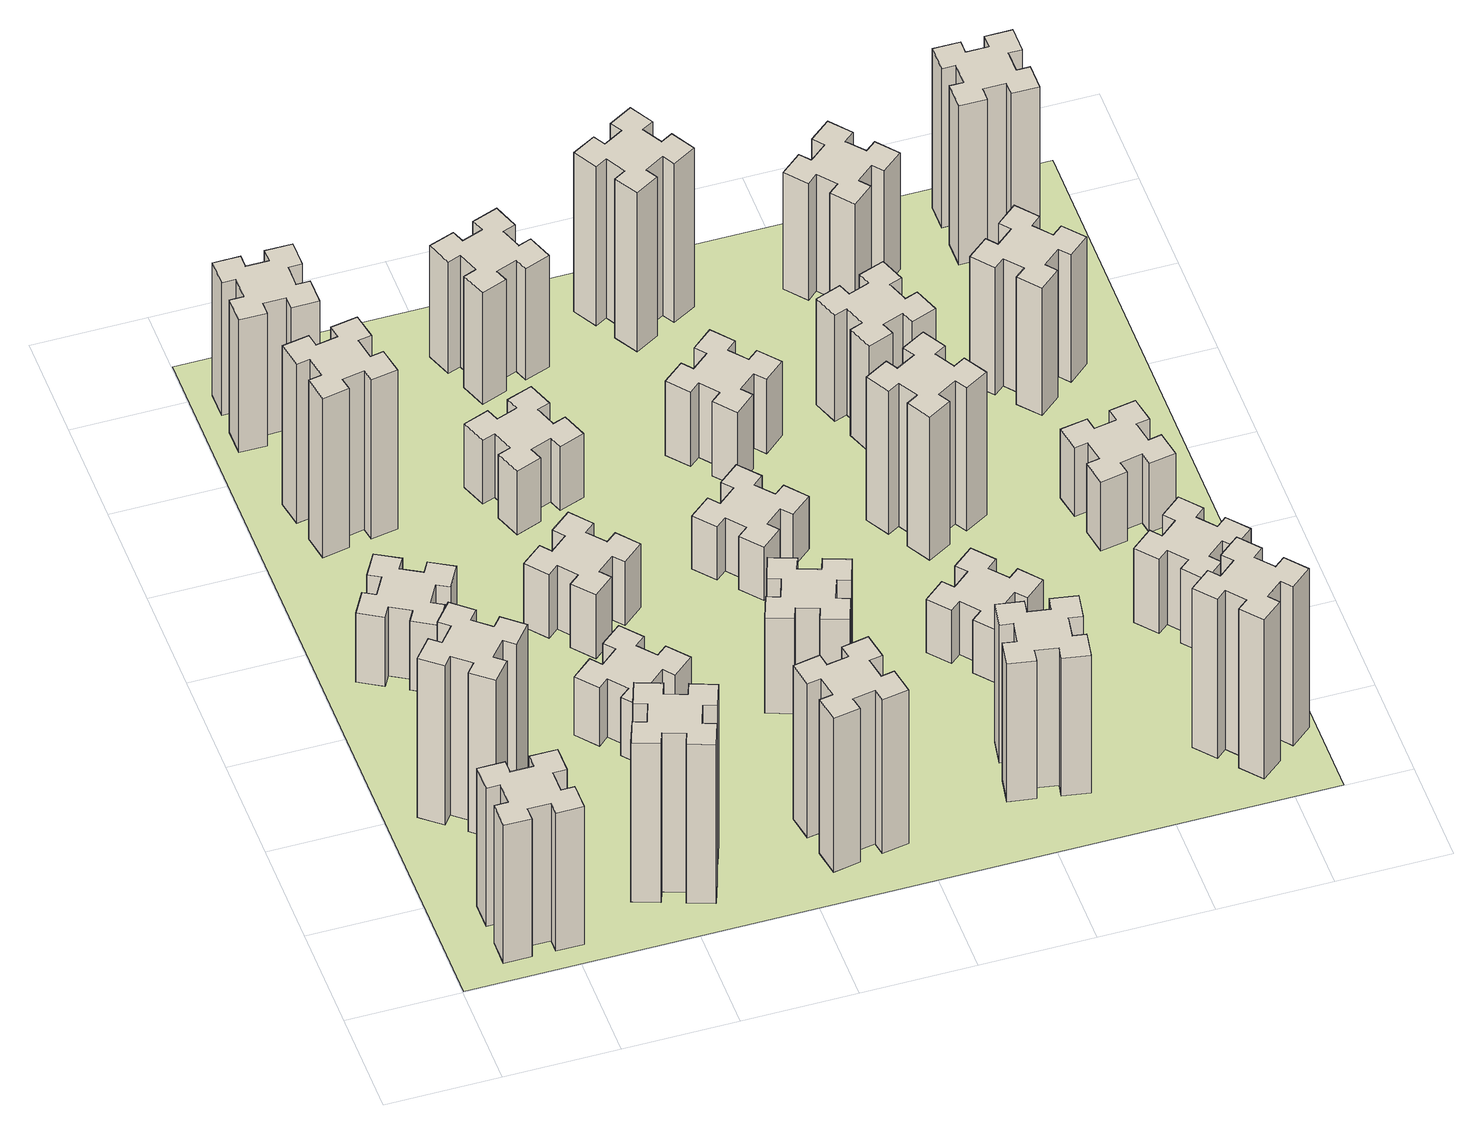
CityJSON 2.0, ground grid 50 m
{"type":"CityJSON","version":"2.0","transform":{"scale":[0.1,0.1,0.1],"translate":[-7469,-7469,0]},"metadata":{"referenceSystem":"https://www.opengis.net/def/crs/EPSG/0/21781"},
"CityObjects":{
"building1":{"type":"Building","attributes":{"class":"1000","function":"1000","usage":"1000","yearOfConstruction":2016,"roofType":"1000","measuredHeight":78,"storeysAboveGround":30,"storeysBelowGround":0},"geometry":[{"type":"Solid","lod":"1","boundaries":[[[[0,1,2,3,4,5,6,7,8,9,10,11,12,13,14,15,16,17,18,19]],[[17,16,20,21]],[[16,15,22,20]],[[15,14,23,22]],[[14,13,24,23]],[[13,12,25,24]],[[12,11,26,25]],[[11,10,27,26]],[[10,9,28,27]],[[9,8,29,28]],[[8,7,30,29]],[[7,6,31,30]],[[6,5,32,31]],[[5,4,33,32]],[[4,3,34,33]],[[3,2,35,34]],[[2,1,36,35]],[[1,0,37,36]],[[0,19,38,37]],[[19,18,39,38]],[[18,17,21,39]],[[24,25,26,27,28,29,30,31,32,33,34,35,36,37,38,39,21,20,22,23]]]]}]},
"building2":{"type":"Building","attributes":{"class":"1000","function":"1000","usage":"1000","yearOfConstruction":2016,"roofType":"1000","measuredHeight":90,"storeysAboveGround":30,"storeysBelowGround":0},"geometry":[{"type":"Solid","lod":"1","boundaries":[[[[40,41,42,43,44,45,46,47,48,49,50,51,52,53,54,55,56,57,58,59]],[[57,56,60,61]],[[56,55,62,60]],[[55,54,63,62]],[[54,53,64,63]],[[53,52,65,64]],[[52,51,66,65]],[[51,50,67,66]],[[50,49,68,67]],[[49,48,69,68]],[[48,47,70,69]],[[47,46,71,70]],[[46,45,72,71]],[[45,44,73,72]],[[44,43,74,73]],[[43,42,75,74]],[[42,41,76,75]],[[41,40,77,76]],[[40,59,78,77]],[[59,58,79,78]],[[58,57,61,79]],[[64,65,66,67,68,69,70,71,72,73,74,75,76,77,78,79,61,60,62,63]]]]}]},
"building3":{"type":"Building","attributes":{"class":"1000","function":"1000","usage":"1000","yearOfConstruction":2016,"roofType":"1000","measuredHeight":39,"storeysAboveGround":30,"storeysBelowGround":0},"geometry":[{"type":"Solid","lod":"1","boundaries":[[[[80,81,82,83,84,85,86,87,88,89,90,91,92,93,94,95,96,97,98,99]],[[97,96,100,101]],[[96,95,102,100]],[[95,94,103,102]],[[94,93,104,103]],[[93,92,105,104]],[[92,91,106,105]],[[91,90,107,106]],[[90,89,108,107]],[[89,88,109,108]],[[88,87,110,109]],[[87,86,111,110]],[[86,85,112,111]],[[85,84,113,112]],[[84,83,114,113]],[[83,82,115,114]],[[82,81,116,115]],[[81,80,117,116]],[[80,99,118,117]],[[99,98,119,118]],[[98,97,101,119]],[[104,105,106,107,108,109,110,111,112,113,114,115,116,117,118,119,101,100,102,103]]]]}]},
"building4":{"type":"Building","attributes":{"class":"1000","function":"1000","usage":"1000","yearOfConstruction":2016,"roofType":"1000","measuredHeight":90,"storeysAboveGround":30,"storeysBelowGround":0},"geometry":[{"type":"Solid","lod":"1","boundaries":[[[[120,121,122,123,124,125,126,127,128,129,130,131,132,133,134,135,136,137,138,139]],[[137,136,140,141]],[[136,135,142,140]],[[135,134,143,142]],[[134,133,144,143]],[[133,132,145,144]],[[132,131,146,145]],[[131,130,147,146]],[[130,129,148,147]],[[129,128,149,148]],[[128,127,150,149]],[[127,126,151,150]],[[126,125,152,151]],[[125,124,153,152]],[[124,123,154,153]],[[123,122,155,154]],[[122,121,156,155]],[[121,120,157,156]],[[120,139,158,157]],[[139,138,159,158]],[[138,137,141,159]],[[144,145,146,147,148,149,150,151,152,153,154,155,156,157,158,159,141,140,142,143]]]]}]},
"building5":{"type":"Building","attributes":{"class":"1000","function":"1000","usage":"1000","yearOfConstruction":2016,"roofType":"1000","measuredHeight":90,"storeysAboveGround":30,"storeysBelowGround":0},"geometry":[{"type":"Solid","lod":"1","boundaries":[[[[160,161,162,163,164,165,166,167,168,169,170,171,172,173,174,175,176,177,178,179]],[[177,176,180,181]],[[176,175,182,180]],[[175,174,183,182]],[[174,173,184,183]],[[173,172,185,184]],[[172,171,186,185]],[[171,170,187,186]],[[170,169,188,187]],[[169,168,189,188]],[[168,167,190,189]],[[167,166,191,190]],[[166,165,192,191]],[[165,164,193,192]],[[164,163,194,193]],[[163,162,195,194]],[[162,161,196,195]],[[161,160,197,196]],[[160,179,198,197]],[[179,178,199,198]],[[178,177,181,199]],[[184,185,186,187,188,189,190,191,192,193,194,195,196,197,198,199,181,180,182,183]]]]}]},
"building6":{"type":"Building","attributes":{"class":"1000","function":"1000","usage":"1000","yearOfConstruction":2016,"roofType":"1000","measuredHeight":75,"storeysAboveGround":30,"storeysBelowGround":0},"geometry":[{"type":"Solid","lod":"1","boundaries":[[[[200,201,202,203,204,205,206,207,208,209,210,211,212,213,214,215,216,217,218,219]],[[217,216,220,221]],[[216,215,222,220]],[[215,214,223,222]],[[214,213,224,223]],[[213,212,225,224]],[[212,211,226,225]],[[211,210,227,226]],[[210,209,228,227]],[[209,208,229,228]],[[208,207,230,229]],[[207,206,231,230]],[[206,205,232,231]],[[205,204,233,232]],[[204,203,234,233]],[[203,202,235,234]],[[202,201,236,235]],[[201,200,237,236]],[[200,219,238,237]],[[219,218,239,238]],[[218,217,221,239]],[[224,225,226,227,228,229,230,231,232,233,234,235,236,237,238,239,221,220,222,223]]]]}]},
"building7":{"type":"Building","attributes":{"class":"1000","function":"1000","usage":"1000","yearOfConstruction":2016,"roofType":"1000","measuredHeight":33,"storeysAboveGround":30,"storeysBelowGround":0},"geometry":[{"type":"Solid","lod":"1","boundaries":[[[[240,241,242,243,244,245,246,247,248,249,250,251,252,253,254,255,256,257,258,259]],[[257,256,260,261]],[[256,255,262,260]],[[255,254,263,262]],[[254,253,264,263]],[[253,252,265,264]],[[252,251,266,265]],[[251,250,267,266]],[[250,249,268,267]],[[249,248,269,268]],[[248,247,270,269]],[[247,246,271,270]],[[246,245,272,271]],[[245,244,273,272]],[[244,243,274,273]],[[243,242,275,274]],[[242,241,276,275]],[[241,240,277,276]],[[240,259,278,277]],[[259,258,279,278]],[[258,257,261,279]],[[264,265,266,267,268,269,270,271,272,273,274,275,276,277,278,279,261,260,262,263]]]]}]},
"building8":{"type":"Building","attributes":{"class":"1000","function":"1000","usage":"1000","yearOfConstruction":2016,"roofType":"1000","measuredHeight":36,"storeysAboveGround":30,"storeysBelowGround":0},"geometry":[{"type":"Solid","lod":"1","boundaries":[[[[280,281,282,283,284,285,286,287,288,289,290,291,292,293,294,295,296,297,298,299]],[[297,296,300,301]],[[296,295,302,300]],[[295,294,303,302]],[[294,293,304,303]],[[293,292,305,304]],[[292,291,306,305]],[[291,290,307,306]],[[290,289,308,307]],[[289,288,309,308]],[[288,287,310,309]],[[287,286,311,310]],[[286,285,312,311]],[[285,284,313,312]],[[284,283,314,313]],[[283,282,315,314]],[[282,281,316,315]],[[281,280,317,316]],[[280,299,318,317]],[[299,298,319,318]],[[298,297,301,319]],[[304,305,306,307,308,309,310,311,312,313,314,315,316,317,318,319,301,300,302,303]]]]}]},
"building9":{"type":"Building","attributes":{"class":"1000","function":"1000","usage":"1000","yearOfConstruction":2016,"roofType":"1000","measuredHeight":87,"storeysAboveGround":30,"storeysBelowGround":0},"geometry":[{"type":"Solid","lod":"1","boundaries":[[[[320,321,322,323,324,325,326,327,328,329,330,331,332,333,334,335,336,337,338,339]],[[337,336,340,341]],[[336,335,342,340]],[[335,334,343,342]],[[334,333,344,343]],[[333,332,345,344]],[[332,331,346,345]],[[331,330,347,346]],[[330,329,348,347]],[[329,328,349,348]],[[328,327,350,349]],[[327,326,351,350]],[[326,325,352,351]],[[325,324,353,352]],[[324,323,354,353]],[[323,322,355,354]],[[322,321,356,355]],[[321,320,357,356]],[[320,339,358,357]],[[339,338,359,358]],[[338,337,341,359]],[[344,345,346,347,348,349,350,351,352,353,354,355,356,357,358,359,341,340,342,343]]]]}]},
"building10":{"type":"Building","attributes":{"class":"1000","function":"1000","usage":"1000","yearOfConstruction":2016,"roofType":"1000","measuredHeight":36,"storeysAboveGround":30,"storeysBelowGround":0},"geometry":[{"type":"Solid","lod":"1","boundaries":[[[[360,361,362,363,364,365,366,367,368,369,370,371,372,373,374,375,376,377,378,379]],[[377,376,380,381]],[[376,375,382,380]],[[375,374,383,382]],[[374,373,384,383]],[[373,372,385,384]],[[372,371,386,385]],[[371,370,387,386]],[[370,369,388,387]],[[369,368,389,388]],[[368,367,390,389]],[[367,366,391,390]],[[366,365,392,391]],[[365,364,393,392]],[[364,363,394,393]],[[363,362,395,394]],[[362,361,396,395]],[[361,360,397,396]],[[360,379,398,397]],[[379,378,399,398]],[[378,377,381,399]],[[384,385,386,387,388,389,390,391,392,393,394,395,396,397,398,399,381,380,382,383]]]]}]},
"building11":{"type":"Building","attributes":{"class":"1000","function":"1000","usage":"1000","yearOfConstruction":2016,"roofType":"1000","measuredHeight":63,"storeysAboveGround":30,"storeysBelowGround":0},"geometry":[{"type":"Solid","lod":"1","boundaries":[[[[400,401,402,403,404,405,406,407,408,409,410,411,412,413,414,415,416,417,418,419]],[[417,416,420,421]],[[416,415,422,420]],[[415,414,423,422]],[[414,413,424,423]],[[413,412,425,424]],[[412,411,426,425]],[[411,410,427,426]],[[410,409,428,427]],[[409,408,429,428]],[[408,407,430,429]],[[407,406,431,430]],[[406,405,432,431]],[[405,404,433,432]],[[404,403,434,433]],[[403,402,435,434]],[[402,401,436,435]],[[401,400,437,436]],[[400,419,438,437]],[[419,418,439,438]],[[418,417,421,439]],[[424,425,426,427,428,429,430,431,432,433,434,435,436,437,438,439,421,420,422,423]]]]}]},
"building12":{"type":"Building","attributes":{"class":"1000","function":"1000","usage":"1000","yearOfConstruction":2016,"roofType":"1000","measuredHeight":54,"storeysAboveGround":30,"storeysBelowGround":0},"geometry":[{"type":"Solid","lod":"1","boundaries":[[[[440,441,442,443,444,445,446,447,448,449,450,451,452,453,454,455,456,457,458,459]],[[457,456,460,461]],[[456,455,462,460]],[[455,454,463,462]],[[454,453,464,463]],[[453,452,465,464]],[[452,451,466,465]],[[451,450,467,466]],[[450,449,468,467]],[[449,448,469,468]],[[448,447,470,469]],[[447,446,471,470]],[[446,445,472,471]],[[445,444,473,472]],[[444,443,474,473]],[[443,442,475,474]],[[442,441,476,475]],[[441,440,477,476]],[[440,459,478,477]],[[459,458,479,478]],[[458,457,461,479]],[[464,465,466,467,468,469,470,471,472,473,474,475,476,477,478,479,461,460,462,463]]]]}]},
"building13":{"type":"Building","attributes":{"class":"1000","function":"1000","usage":"1000","yearOfConstruction":2016,"roofType":"1000","measuredHeight":30,"storeysAboveGround":30,"storeysBelowGround":0},"geometry":[{"type":"Solid","lod":"1","boundaries":[[[[480,481,482,483,484,485,486,487,488,489,490,491,492,493,494,495,496,497,498,499]],[[497,496,500,501]],[[496,495,502,500]],[[495,494,503,502]],[[494,493,504,503]],[[493,492,505,504]],[[492,491,506,505]],[[491,490,507,506]],[[490,489,508,507]],[[489,488,509,508]],[[488,487,510,509]],[[487,486,511,510]],[[486,485,512,511]],[[485,484,513,512]],[[484,483,514,513]],[[483,482,515,514]],[[482,481,516,515]],[[481,480,517,516]],[[480,499,518,517]],[[499,498,519,518]],[[498,497,501,519]],[[504,505,506,507,508,509,510,511,512,513,514,515,516,517,518,519,501,500,502,503]]]]}]},
"building14":{"type":"Building","attributes":{"class":"1000","function":"1000","usage":"1000","yearOfConstruction":2016,"roofType":"1000","measuredHeight":42,"storeysAboveGround":30,"storeysBelowGround":0},"geometry":[{"type":"Solid","lod":"1","boundaries":[[[[520,521,522,523,524,525,526,527,528,529,530,531,532,533,534,535,536,537,538,539]],[[537,536,540,541]],[[536,535,542,540]],[[535,534,543,542]],[[534,533,544,543]],[[533,532,545,544]],[[532,531,546,545]],[[531,530,547,546]],[[530,529,548,547]],[[529,528,549,548]],[[528,527,550,549]],[[527,526,551,550]],[[526,525,552,551]],[[525,524,553,552]],[[524,523,554,553]],[[523,522,555,554]],[[522,521,556,555]],[[521,520,557,556]],[[520,539,558,557]],[[539,538,559,558]],[[538,537,541,559]],[[544,545,546,547,548,549,550,551,552,553,554,555,556,557,558,559,541,540,542,543]]]]}]},
"building15":{"type":"Building","attributes":{"class":"1000","function":"1000","usage":"1000","yearOfConstruction":2016,"roofType":"1000","measuredHeight":78,"storeysAboveGround":30,"storeysBelowGround":0},"geometry":[{"type":"Solid","lod":"1","boundaries":[[[[560,561,562,563,564,565,566,567,568,569,570,571,572,573,574,575,576,577,578,579]],[[577,576,580,581]],[[576,575,582,580]],[[575,574,583,582]],[[574,573,584,583]],[[573,572,585,584]],[[572,571,586,585]],[[571,570,587,586]],[[570,569,588,587]],[[569,568,589,588]],[[568,567,590,589]],[[567,566,591,590]],[[566,565,592,591]],[[565,564,593,592]],[[564,563,594,593]],[[563,562,595,594]],[[562,561,596,595]],[[561,560,597,596]],[[560,579,598,597]],[[579,578,599,598]],[[578,577,581,599]],[[584,585,586,587,588,589,590,591,592,593,594,595,596,597,598,599,581,580,582,583]]]]}]},
"building16":{"type":"Building","attributes":{"class":"1000","function":"1000","usage":"1000","yearOfConstruction":2016,"roofType":"1000","measuredHeight":90,"storeysAboveGround":30,"storeysBelowGround":0},"geometry":[{"type":"Solid","lod":"1","boundaries":[[[[600,601,602,603,604,605,606,607,608,609,610,611,612,613,614,615,616,617,618,619]],[[617,616,620,621]],[[616,615,622,620]],[[615,614,623,622]],[[614,613,624,623]],[[613,612,625,624]],[[612,611,626,625]],[[611,610,627,626]],[[610,609,628,627]],[[609,608,629,628]],[[608,607,630,629]],[[607,606,631,630]],[[606,605,632,631]],[[605,604,633,632]],[[604,603,634,633]],[[603,602,635,634]],[[602,601,636,635]],[[601,600,637,636]],[[600,619,638,637]],[[619,618,639,638]],[[618,617,621,639]],[[624,625,626,627,628,629,630,631,632,633,634,635,636,637,638,639,621,620,622,623]]]]}]},
"building17":{"type":"Building","attributes":{"class":"1000","function":"1000","usage":"1000","yearOfConstruction":2016,"roofType":"1000","measuredHeight":30,"storeysAboveGround":30,"storeysBelowGround":0},"geometry":[{"type":"Solid","lod":"1","boundaries":[[[[640,641,642,643,644,645,646,647,648,649,650,651,652,653,654,655,656,657,658,659]],[[657,656,660,661]],[[656,655,662,660]],[[655,654,663,662]],[[654,653,664,663]],[[653,652,665,664]],[[652,651,666,665]],[[651,650,667,666]],[[650,649,668,667]],[[649,648,669,668]],[[648,647,670,669]],[[647,646,671,670]],[[646,645,672,671]],[[645,644,673,672]],[[644,643,674,673]],[[643,642,675,674]],[[642,641,676,675]],[[641,640,677,676]],[[640,659,678,677]],[[659,658,679,678]],[[658,657,661,679]],[[664,665,666,667,668,669,670,671,672,673,674,675,676,677,678,679,661,660,662,663]]]]}]},
"building18":{"type":"Building","attributes":{"class":"1000","function":"1000","usage":"1000","yearOfConstruction":2016,"roofType":"1000","measuredHeight":81,"storeysAboveGround":30,"storeysBelowGround":0},"geometry":[{"type":"Solid","lod":"1","boundaries":[[[[680,681,682,683,684,685,686,687,688,689,690,691,692,693,694,695,696,697,698,699]],[[697,696,700,701]],[[696,695,702,700]],[[695,694,703,702]],[[694,693,704,703]],[[693,692,705,704]],[[692,691,706,705]],[[691,690,707,706]],[[690,689,708,707]],[[689,688,709,708]],[[688,687,710,709]],[[687,686,711,710]],[[686,685,712,711]],[[685,684,713,712]],[[684,683,714,713]],[[683,682,715,714]],[[682,681,716,715]],[[681,680,717,716]],[[680,699,718,717]],[[699,698,719,718]],[[698,697,701,719]],[[704,705,706,707,708,709,710,711,712,713,714,715,716,717,718,719,701,700,702,703]]]]}]},
"building19":{"type":"Building","attributes":{"class":"1000","function":"1000","usage":"1000","yearOfConstruction":2016,"roofType":"1000","measuredHeight":60,"storeysAboveGround":30,"storeysBelowGround":0},"geometry":[{"type":"Solid","lod":"1","boundaries":[[[[720,721,722,723,724,725,726,727,728,729,730,731,732,733,734,735,736,737,738,739]],[[737,736,740,741]],[[736,735,742,740]],[[735,734,743,742]],[[734,733,744,743]],[[733,732,745,744]],[[732,731,746,745]],[[731,730,747,746]],[[730,729,748,747]],[[729,728,749,748]],[[728,727,750,749]],[[727,726,751,750]],[[726,725,752,751]],[[725,724,753,752]],[[724,723,754,753]],[[723,722,755,754]],[[722,721,756,755]],[[721,720,757,756]],[[720,739,758,757]],[[739,738,759,758]],[[738,737,741,759]],[[744,745,746,747,748,749,750,751,752,753,754,755,756,757,758,759,741,740,742,743]]]]}]},
"building20":{"type":"Building","attributes":{"class":"1000","function":"1000","usage":"1000","yearOfConstruction":2016,"roofType":"1000","measuredHeight":90,"storeysAboveGround":30,"storeysBelowGround":0},"geometry":[{"type":"Solid","lod":"1","boundaries":[[[[760,761,762,763,764,765,766,767,768,769,770,771,772,773,774,775,776,777,778,779]],[[777,776,780,781]],[[776,775,782,780]],[[775,774,783,782]],[[774,773,784,783]],[[773,772,785,784]],[[772,771,786,785]],[[771,770,787,786]],[[770,769,788,787]],[[769,768,789,788]],[[768,767,790,789]],[[767,766,791,790]],[[766,765,792,791]],[[765,764,793,792]],[[764,763,794,793]],[[763,762,795,794]],[[762,761,796,795]],[[761,760,797,796]],[[760,779,798,797]],[[779,778,799,798]],[[778,777,781,799]],[[784,785,786,787,788,789,790,791,792,793,794,795,796,797,798,799,781,780,782,783]]]]}]},
"building21":{"type":"Building","attributes":{"class":"1000","function":"1000","usage":"1000","yearOfConstruction":2016,"roofType":"1000","measuredHeight":66,"storeysAboveGround":30,"storeysBelowGround":0},"geometry":[{"type":"Solid","lod":"1","boundaries":[[[[800,801,802,803,804,805,806,807,808,809,810,811,812,813,814,815,816,817,818,819]],[[817,816,820,821]],[[816,815,822,820]],[[815,814,823,822]],[[814,813,824,823]],[[813,812,825,824]],[[812,811,826,825]],[[811,810,827,826]],[[810,809,828,827]],[[809,808,829,828]],[[808,807,830,829]],[[807,806,831,830]],[[806,805,832,831]],[[805,804,833,832]],[[804,803,834,833]],[[803,802,835,834]],[[802,801,836,835]],[[801,800,837,836]],[[800,819,838,837]],[[819,818,839,838]],[[818,817,821,839]],[[824,825,826,827,828,829,830,831,832,833,834,835,836,837,838,839,821,820,822,823]]]]}]},
"building22":{"type":"Building","attributes":{"class":"1000","function":"1000","usage":"1000","yearOfConstruction":2016,"roofType":"1000","measuredHeight":42,"storeysAboveGround":30,"storeysBelowGround":0},"geometry":[{"type":"Solid","lod":"1","boundaries":[[[[840,841,842,843,844,845,846,847,848,849,850,851,852,853,854,855,856,857,858,859]],[[857,856,860,861]],[[856,855,862,860]],[[855,854,863,862]],[[854,853,864,863]],[[853,852,865,864]],[[852,851,866,865]],[[851,850,867,866]],[[850,849,868,867]],[[849,848,869,868]],[[848,847,870,869]],[[847,846,871,870]],[[846,845,872,871]],[[845,844,873,872]],[[844,843,874,873]],[[843,842,875,874]],[[842,841,876,875]],[[841,840,877,876]],[[840,859,878,877]],[[859,858,879,878]],[[858,857,861,879]],[[864,865,866,867,868,869,870,871,872,873,874,875,876,877,878,879,861,860,862,863]]]]}]},
"building23":{"type":"Building","attributes":{"class":"1000","function":"1000","usage":"1000","yearOfConstruction":2016,"roofType":"1000","measuredHeight":39,"storeysAboveGround":30,"storeysBelowGround":0},"geometry":[{"type":"Solid","lod":"1","boundaries":[[[[880,881,882,883,884,885,886,887,888,889,890,891,892,893,894,895,896,897,898,899]],[[897,896,900,901]],[[896,895,902,900]],[[895,894,903,902]],[[894,893,904,903]],[[893,892,905,904]],[[892,891,906,905]],[[891,890,907,906]],[[890,889,908,907]],[[889,888,909,908]],[[888,887,910,909]],[[887,886,911,910]],[[886,885,912,911]],[[885,884,913,912]],[[884,883,914,913]],[[883,882,915,914]],[[882,881,916,915]],[[881,880,917,916]],[[880,899,918,917]],[[899,898,919,918]],[[898,897,901,919]],[[904,905,906,907,908,909,910,911,912,913,914,915,916,917,918,919,901,900,902,903]]]]}]},
"building24":{"type":"Building","attributes":{"class":"1000","function":"1000","usage":"1000","yearOfConstruction":2016,"roofType":"1000","measuredHeight":72,"storeysAboveGround":30,"storeysBelowGround":0},"geometry":[{"type":"Solid","lod":"1","boundaries":[[[[920,921,922,923,924,925,926,927,928,929,930,931,932,933,934,935,936,937,938,939]],[[937,936,940,941]],[[936,935,942,940]],[[935,934,943,942]],[[934,933,944,943]],[[933,932,945,944]],[[932,931,946,945]],[[931,930,947,946]],[[930,929,948,947]],[[929,928,949,948]],[[928,927,950,949]],[[927,926,951,950]],[[926,925,952,951]],[[925,924,953,952]],[[924,923,954,953]],[[923,922,955,954]],[[922,921,956,955]],[[921,920,957,956]],[[920,939,958,957]],[[939,938,959,958]],[[938,937,941,959]],[[944,945,946,947,948,949,950,951,952,953,954,955,956,957,958,959,941,940,942,943]]]]}]},
"building25":{"type":"Building","attributes":{"class":"1000","function":"1000","usage":"1000","yearOfConstruction":2016,"roofType":"1000","measuredHeight":90,"storeysAboveGround":30,"storeysBelowGround":0},"geometry":[{"type":"Solid","lod":"1","boundaries":[[[[960,961,962,963,964,965,966,967,968,969,970,971,972,973,974,975,976,977,978,979]],[[977,976,980,981]],[[976,975,982,980]],[[975,974,983,982]],[[974,973,984,983]],[[973,972,985,984]],[[972,971,986,985]],[[971,970,987,986]],[[970,969,988,987]],[[969,968,989,988]],[[968,967,990,989]],[[967,966,991,990]],[[966,965,992,991]],[[965,964,993,992]],[[964,963,994,993]],[[963,962,995,994]],[[962,961,996,995]],[[961,960,997,996]],[[960,979,998,997]],[[979,978,999,998]],[[978,977,981,999]],[[984,985,986,987,988,989,990,991,992,993,994,995,996,997,998,999,981,980,982,983]]]]}]},
"landuse1":{"type":"LandUse","attributes":{"name":"plot1","function":"1010"},"geometry":[{"type":"MultiSurface","lod":"1","boundaries":[[[1000,1001,1002,1003]]]}]}
},
"vertices":[
[265,325,0],[265,225,0],[205,225,0],[205,105,0],[325,105,0],[325,165,0],[425,165,0],[425,105,0],[545,105,0],[545,225,0],[485,225,0],[485,325,0],[545,325,0],[545,445,0],[425,445,0],[425,385,0],[325,385,0],[325,445,0],[205,445,0],[205,325,0],[325,385,780],[325,445,780],[425,385,780],[425,445,780],[545,445,780],[545,325,780],[485,325,780],[485,225,780],[545,225,780],[545,105,780],[425,105,780],[425,165,780],[325,165,780],[325,105,780],[205,105,780],[205,225,780],[265,225,780],[265,325,780],[205,325,780],[205,445,780],
[484,1067,0],[408,1132,0],[446,1178,0],[354,1255,0],[277,1163,0],[323,1124,0],[259,1048,0],[213,1086,0],[136,994,0],[228,917,0],[266,963,0],[343,899,0],[304,853,0],[396,776,0],[473,868,0],[427,906,0],[492,983,0],[538,944,0],[615,1036,0],[523,1113,0],[492,983,900],[538,944,900],[427,906,900],[473,868,900],[396,776,900],[304,853,900],[343,899,900],[266,963,900],[228,917,900],[136,994,900],[213,1086,900],[259,1048,900],[323,1124,900],[277,1163,900],[354,1255,900],[446,1178,900],[408,1132,900],[484,1067,900],[523,1113,900],[615,1036,900],
[474,1926,0],[387,1976,0],[417,2028,0],[313,2088,0],[253,1984,0],[305,1954,0],[255,1867,0],[203,1897,0],[143,1793,0],[247,1733,0],[277,1785,0],[364,1735,0],[334,1683,0],[438,1623,0],[498,1727,0],[446,1757,0],[496,1844,0],[548,1814,0],[608,1918,0],[504,1978,0],[496,1844,390],[548,1814,390],[446,1757,390],[498,1727,390],[438,1623,390],[334,1683,390],[364,1735,390],[277,1785,390],[247,1733,390],[143,1793,390],[203,1897,390],[255,1867,390],[305,1954,390],[253,1984,390],[313,2088,390],[417,2028,390],[387,1976,390],[474,1926,390],[504,1978,390],[608,1918,390],
[929,460,0],[895,366,0],[839,387,0],[797,274,0],[910,233,0],[931,289,0],[1025,255,0],[1004,199,0],[1117,157,0],[1158,270,0],[1102,291,0],[1136,385,0],[1192,364,0],[1233,477,0],[1120,518,0],[1100,462,0],[1006,496,0],[1027,552,0],[914,593,0],[873,480,0],[1006,496,900],[1027,552,900],[1100,462,900],[1120,518,900],[1233,477,900],[1192,364,900],[1136,385,900],[1102,291,900],[1158,270,900],[1117,157,900],[1004,199,900],[1025,255,900],[931,289,900],[910,233,900],[797,274,900],[839,387,900],[895,366,900],[929,460,900],[873,480,900],[914,593,900],
[405,2812,0],[307,2795,0],[297,2854,0],[178,2833,0],[199,2715,0],[258,2725,0],[276,2627,0],[217,2617,0],[237,2498,0],[356,2519,0],[345,2578,0],[444,2596,0],[454,2537,0],[572,2557,0],[551,2676,0],[492,2665,0],[475,2764,0],[534,2774,0],[513,2892,0],[395,2871,0],[475,2764,900],[534,2774,900],[492,2665,900],[551,2676,900],[572,2557,900],[454,2537,900],[444,2596,900],[345,2578,900],[356,2519,900],[237,2498,900],[217,2617,900],[276,2627,900],[258,2725,900],[199,2715,900],[178,2833,900],[297,2854,900],[307,2795,900],[405,2812,900],[395,2871,900],[513,2892,900],
[225,3225,0],[325,3225,0],[325,3165,0],[445,3165,0],[445,3285,0],[385,3285,0],[385,3385,0],[445,3385,0],[445,3505,0],[325,3505,0],[325,3445,0],[225,3445,0],[225,3505,0],[105,3505,0],[105,3385,0],[165,3385,0],[165,3285,0],[105,3285,0],[105,3165,0],[225,3165,0],[165,3285,750],[105,3285,750],[165,3385,750],[105,3385,750],[105,3505,750],[225,3505,750],[225,3445,750],[325,3445,750],[325,3505,750],[445,3505,750],[445,3385,750],[385,3385,750],[385,3285,750],[445,3285,750],[445,3165,750],[325,3165,750],[325,3225,750],[225,3225,750],[225,3165,750],[105,3165,750],
[1083,1332,0],[1006,1267,0],[968,1313,0],[876,1236,0],[953,1144,0],[999,1183,0],[1063,1106,0],[1017,1068,0],[1094,976,0],[1186,1053,0],[1148,1099,0],[1224,1163,0],[1263,1117,0],[1355,1194,0],[1278,1286,0],[1232,1248,0],[1167,1324,0],[1213,1363,0],[1136,1455,0],[1044,1378,0],[1167,1324,330],[1213,1363,330],[1232,1248,330],[1278,1286,330],[1355,1194,330],[1263,1117,330],[1224,1163,330],[1148,1099,330],[1186,1053,330],[1094,976,330],[1017,1068,330],[1063,1106,330],[999,1183,330],[953,1144,330],[876,1236,330],[968,1313,330],[1006,1267,330],[1083,1332,330],[1044,1378,330],[1136,1455,330],
[1083,1972,0],[1006,1907,0],[968,1953,0],[876,1876,0],[953,1784,0],[999,1823,0],[1063,1746,0],[1017,1708,0],[1094,1616,0],[1186,1693,0],[1148,1739,0],[1224,1803,0],[1263,1757,0],[1355,1834,0],[1278,1926,0],[1232,1888,0],[1167,1964,0],[1213,2003,0],[1136,2095,0],[1044,2018,0],[1167,1964,360],[1213,2003,360],[1232,1888,360],[1278,1926,360],[1355,1834,360],[1263,1757,360],[1224,1803,360],[1148,1739,360],[1186,1693,360],[1094,1616,360],[1017,1708,360],[1063,1746,360],[999,1823,360],[953,1784,360],[876,1876,360],[968,1953,360],[1006,1907,360],[1083,1972,360],[1044,2018,360],[1136,2095,360],
[1785,492,0],[1687,475,0],[1677,534,0],[1558,513,0],[1579,395,0],[1638,405,0],[1656,307,0],[1597,297,0],[1617,178,0],[1736,199,0],[1725,258,0],[1824,276,0],[1834,217,0],[1952,237,0],[1931,356,0],[1872,345,0],[1855,444,0],[1914,454,0],[1893,572,0],[1775,551,0],[1855,444,870],[1914,454,870],[1872,345,870],[1931,356,870],[1952,237,870],[1834,217,870],[1824,276,870],[1725,258,870],[1736,199,870],[1617,178,870],[1597,297,870],[1656,307,870],[1638,405,870],[1579,395,870],[1558,513,870],[1677,534,870],[1687,475,870],[1785,492,870],[1775,551,870],[1893,572,870],
[1125,2716,0],[1031,2682,0],[1010,2738,0],[897,2697,0],[939,2584,0],[995,2605,0],[1029,2511,0],[973,2490,0],[1014,2377,0],[1127,2419,0],[1106,2475,0],[1200,2509,0],[1220,2453,0],[1333,2494,0],[1292,2607,0],[1236,2586,0],[1202,2680,0],[1258,2700,0],[1217,2813,0],[1104,2772,0],[1202,2680,360],[1258,2700,360],[1236,2586,360],[1292,2607,360],[1333,2494,360],[1220,2453,360],[1200,2509,360],[1106,2475,360],[1127,2419,360],[1014,2377,360],[973,2490,360],[1029,2511,360],[995,2605,360],[939,2584,360],[897,2697,360],[1010,2738,360],[1031,2682,360],[1125,2716,360],[1104,2772,360],[1217,2813,360],
[1225,3456,0],[1131,3422,0],[1110,3478,0],[997,3437,0],[1039,3324,0],[1095,3345,0],[1129,3251,0],[1073,3230,0],[1114,3117,0],[1227,3159,0],[1206,3215,0],[1300,3249,0],[1320,3193,0],[1433,3234,0],[1392,3347,0],[1336,3326,0],[1302,3420,0],[1358,3440,0],[1317,3553,0],[1204,3512,0],[1302,3420,630],[1358,3440,630],[1336,3326,630],[1392,3347,630],[1433,3234,630],[1320,3193,630],[1300,3249,630],[1206,3215,630],[1227,3159,630],[1114,3117,630],[1073,3230,630],[1129,3251,630],[1095,3345,630],[1039,3324,630],[997,3437,630],[1110,3478,630],[1131,3422,630],[1225,3456,630],[1204,3512,630],[1317,3553,630],
[1769,1300,0],[1735,1206,0],[1679,1227,0],[1637,1114,0],[1750,1073,0],[1771,1129,0],[1865,1095,0],[1844,1039,0],[1957,997,0],[1998,1110,0],[1942,1131,0],[1976,1225,0],[2032,1204,0],[2073,1317,0],[1960,1358,0],[1940,1302,0],[1846,1336,0],[1867,1392,0],[1754,1433,0],[1713,1320,0],[1846,1336,540],[1867,1392,540],[1940,1302,540],[1960,1358,540],[2073,1317,540],[2032,1204,540],[1976,1225,540],[1942,1131,540],[1998,1110,540],[1957,997,540],[1844,1039,540],[1865,1095,540],[1771,1129,540],[1750,1073,540],[1637,1114,540],[1679,1227,540],[1735,1206,540],[1769,1300,540],[1713,1320,540],[1754,1433,540],
[1972,1988,0],[1907,2064,0],[1953,2103,0],[1876,2195,0],[1784,2118,0],[1823,2072,0],[1746,2007,0],[1708,2053,0],[1616,1976,0],[1693,1884,0],[1739,1923,0],[1803,1846,0],[1757,1808,0],[1834,1716,0],[1926,1793,0],[1888,1839,0],[1964,1903,0],[2003,1857,0],[2095,1934,0],[2018,2026,0],[1964,1903,300],[2003,1857,300],[1888,1839,300],[1926,1793,300],[1834,1716,300],[1757,1808,300],[1803,1846,300],[1739,1923,300],[1693,1884,300],[1616,1976,300],[1708,2053,300],[1746,2007,300],[1823,2072,300],[1784,2118,300],[1876,2195,300],[1953,2103,300],[1907,2064,300],[1972,1988,300],[2018,2026,300],[2095,1934,300],
[2072,2628,0],[2007,2704,0],[2053,2743,0],[1976,2835,0],[1884,2758,0],[1923,2712,0],[1846,2647,0],[1808,2693,0],[1716,2616,0],[1793,2524,0],[1839,2563,0],[1903,2486,0],[1857,2448,0],[1934,2356,0],[2026,2433,0],[1988,2479,0],[2064,2543,0],[2103,2497,0],[2195,2574,0],[2118,2666,0],[2064,2543,420],[2103,2497,420],[1988,2479,420],[2026,2433,420],[1934,2356,420],[1857,2448,420],[1903,2486,420],[1839,2563,420],[1793,2524,420],[1716,2616,420],[1808,2693,420],[1846,2647,420],[1923,2712,420],[1884,2758,420],[1976,2835,420],[2053,2743,420],[2007,2704,420],[2072,2628,420],[2118,2666,420],[2195,2574,420],
[2496,544,0],[2478,445,0],[2419,456,0],[2398,337,0],[2517,317,0],[2527,376,0],[2625,358,0],[2615,299,0],[2733,278,0],[2754,397,0],[2695,407,0],[2712,505,0],[2771,495,0],[2792,613,0],[2674,634,0],[2664,575,0],[2565,592,0],[2576,651,0],[2457,672,0],[2437,554,0],[2565,592,780],[2576,651,780],[2664,575,780],[2674,634,780],[2792,613,780],[2771,495,780],[2712,505,780],[2695,407,780],[2754,397,780],[2733,278,780],[2615,299,780],[2625,358,780],[2527,376,780],[2517,317,780],[2398,337,780],[2419,456,780],[2478,445,780],[2496,544,780],[2437,554,780],[2457,672,780],
[1844,3556,0],[1757,3506,0],[1727,3558,0],[1623,3498,0],[1683,3394,0],[1735,3424,0],[1785,3337,0],[1733,3307,0],[1793,3203,0],[1897,3263,0],[1867,3315,0],[1954,3365,0],[1984,3313,0],[2088,3373,0],[2028,3477,0],[1976,3447,0],[1926,3534,0],[1978,3564,0],[1918,3668,0],[1814,3608,0],[1926,3534,900],[1978,3564,900],[1976,3447,900],[2028,3477,900],[2088,3373,900],[1984,3313,900],[1954,3365,900],[1867,3315,900],[1897,3263,900],[1793,3203,900],[1733,3307,900],[1785,3337,900],[1735,3424,900],[1683,3394,900],[1623,3498,900],[1727,3558,900],[1757,3506,900],[1844,3556,900],[1814,3608,900],[1918,3668,900],
[2628,1099,0],[2704,1163,0],[2743,1117,0],[2835,1194,0],[2758,1286,0],[2712,1248,0],[2647,1324,0],[2693,1363,0],[2616,1455,0],[2524,1378,0],[2563,1332,0],[2486,1267,0],[2448,1313,0],[2356,1236,0],[2433,1144,0],[2479,1183,0],[2543,1106,0],[2497,1068,0],[2574,976,0],[2666,1053,0],[2543,1106,300],[2497,1068,300],[2479,1183,300],[2433,1144,300],[2356,1236,300],[2448,1313,300],[2486,1267,300],[2563,1332,300],[2524,1378,300],[2616,1455,300],[2693,1363,300],[2647,1324,300],[2712,1248,300],[2758,1286,300],[2835,1194,300],[2743,1117,300],[2704,1163,300],[2628,1099,300],[2666,1053,300],[2574,976,300],
[2716,1967,0],[2666,2054,0],[2718,2084,0],[2658,2188,0],[2554,2128,0],[2584,2076,0],[2497,2026,0],[2467,2078,0],[2363,2018,0],[2423,1914,0],[2475,1944,0],[2525,1857,0],[2473,1827,0],[2533,1723,0],[2637,1783,0],[2607,1835,0],[2694,1885,0],[2724,1833,0],[2828,1893,0],[2768,1997,0],[2694,1885,810],[2724,1833,810],[2607,1835,810],[2637,1783,810],[2533,1723,810],[2473,1827,810],[2525,1857,810],[2475,1944,810],[2423,1914,810],[2363,2018,810],[2467,2078,810],[2497,2026,810],[2584,2076,810],[2554,2128,810],[2658,2188,810],[2718,2084,810],[2666,2054,810],[2716,1967,810],[2768,1997,810],[2828,1893,810],
[2586,2475,0],[2680,2509,0],[2700,2453,0],[2813,2494,0],[2772,2607,0],[2716,2586,0],[2682,2680,0],[2738,2700,0],[2697,2813,0],[2584,2772,0],[2605,2716,0],[2511,2682,0],[2490,2738,0],[2377,2697,0],[2419,2584,0],[2475,2605,0],[2509,2511,0],[2453,2490,0],[2494,2377,0],[2607,2419,0],[2509,2511,600],[2453,2490,600],[2475,2605,600],[2419,2584,600],[2377,2697,600],[2490,2738,600],[2511,2682,600],[2605,2716,600],[2584,2772,600],[2697,2813,600],[2738,2700,600],[2682,2680,600],[2716,2586,600],[2772,2607,600],[2813,2494,600],[2700,2453,600],[2680,2509,600],[2586,2475,600],[2607,2419,600],[2494,2377,600],
[3468,259,0],[3544,323,0],[3583,277,0],[3675,354,0],[3598,446,0],[3552,408,0],[3487,484,0],[3533,523,0],[3456,615,0],[3364,538,0],[3403,492,0],[3326,427,0],[3288,473,0],[3196,396,0],[3273,304,0],[3319,343,0],[3383,266,0],[3337,228,0],[3414,136,0],[3506,213,0],[3383,266,900],[3337,228,900],[3319,343,900],[3273,304,900],[3196,396,900],[3288,473,900],[3326,427,900],[3403,492,900],[3364,538,900],[3456,615,900],[3533,523,900],[3487,484,900],[3552,408,900],[3598,446,900],[3675,354,900],[3583,277,900],[3544,323,900],[3468,259,900],[3506,213,900],[3414,136,900],
[2812,3368,0],[2747,3444,0],[2793,3483,0],[2716,3575,0],[2624,3498,0],[2663,3452,0],[2586,3387,0],[2548,3433,0],[2456,3356,0],[2533,3264,0],[2579,3303,0],[2643,3226,0],[2597,3188,0],[2674,3096,0],[2766,3173,0],[2728,3219,0],[2804,3283,0],[2843,3237,0],[2935,3314,0],[2858,3406,0],[2804,3283,660],[2843,3237,660],[2728,3219,660],[2766,3173,660],[2674,3096,660],[2597,3188,660],[2643,3226,660],[2579,3303,660],[2533,3264,660],[2456,3356,660],[2548,3433,660],[2586,3387,660],[2663,3452,660],[2624,3498,660],[2716,3575,660],[2793,3483,660],[2747,3444,660],[2812,3368,660],[2858,3406,660],[2935,3314,660],
[3552,1148,0],[3487,1224,0],[3533,1263,0],[3456,1355,0],[3364,1278,0],[3403,1232,0],[3326,1167,0],[3288,1213,0],[3196,1136,0],[3273,1044,0],[3319,1083,0],[3383,1006,0],[3337,968,0],[3414,876,0],[3506,953,0],[3468,999,0],[3544,1063,0],[3583,1017,0],[3675,1094,0],[3598,1186,0],[3544,1063,420],[3583,1017,420],[3468,999,420],[3506,953,420],[3414,876,420],[3337,968,420],[3383,1006,420],[3319,1083,420],[3273,1044,420],[3196,1136,420],[3288,1213,420],[3326,1167,420],[3403,1232,420],[3364,1278,420],[3456,1355,420],[3533,1263,420],[3487,1224,420],[3552,1148,420],[3598,1186,420],[3675,1094,420],
[3365,1872,0],[3267,1855,0],[3257,1914,0],[3138,1893,0],[3159,1775,0],[3218,1785,0],[3236,1687,0],[3177,1677,0],[3197,1558,0],[3316,1579,0],[3305,1638,0],[3404,1656,0],[3414,1597,0],[3532,1617,0],[3511,1736,0],[3452,1725,0],[3435,1824,0],[3494,1834,0],[3473,1952,0],[3355,1931,0],[3435,1824,390],[3494,1834,390],[3452,1725,390],[3511,1736,390],[3532,1617,390],[3414,1597,390],[3404,1656,390],[3305,1638,390],[3316,1579,390],[3197,1558,390],[3177,1677,390],[3236,1687,390],[3218,1785,390],[3159,1775,390],[3138,1893,390],[3257,1914,390],[3267,1855,390],[3365,1872,390],[3355,1931,390],[3473,1952,390],
[3119,2563,0],[3183,2486,0],[3137,2448,0],[3214,2356,0],[3306,2433,0],[3268,2479,0],[3344,2543,0],[3383,2497,0],[3475,2574,0],[3398,2666,0],[3352,2628,0],[3287,2704,0],[3333,2743,0],[3256,2835,0],[3164,2758,0],[3203,2712,0],[3126,2647,0],[3088,2693,0],[2996,2616,0],[3073,2524,0],[3126,2647,720],[3088,2693,720],[3203,2712,720],[3164,2758,720],[3256,2835,720],[3333,2743,720],[3287,2704,720],[3352,2628,720],[3398,2666,720],[3475,2574,720],[3383,2497,720],[3344,2543,720],[3268,2479,720],[3306,2433,720],[3214,2356,720],[3137,2448,720],[3183,2486,720],[3119,2563,720],[3073,2524,720],[2996,2616,720],
[3285,3325,0],[3385,3325,0],[3385,3265,0],[3505,3265,0],[3505,3385,0],[3445,3385,0],[3445,3485,0],[3505,3485,0],[3505,3605,0],[3385,3605,0],[3385,3545,0],[3285,3545,0],[3285,3605,0],[3165,3605,0],[3165,3485,0],[3225,3485,0],[3225,3385,0],[3165,3385,0],[3165,3265,0],[3285,3265,0],[3225,3385,900],[3165,3385,900],[3225,3485,900],[3165,3485,900],[3165,3605,900],[3285,3605,900],[3285,3545,900],[3385,3545,900],[3385,3605,900],[3505,3605,900],[3505,3485,900],[3445,3485,900],[3445,3385,900],[3505,3385,900],[3505,3265,900],[3385,3265,900],[3385,3325,900],[3285,3325,900],[3285,3265,900],[3165,3265,900],
[5,3705,0],[3705,3705,0],[3705,5,0],[5,5,0]
]}
